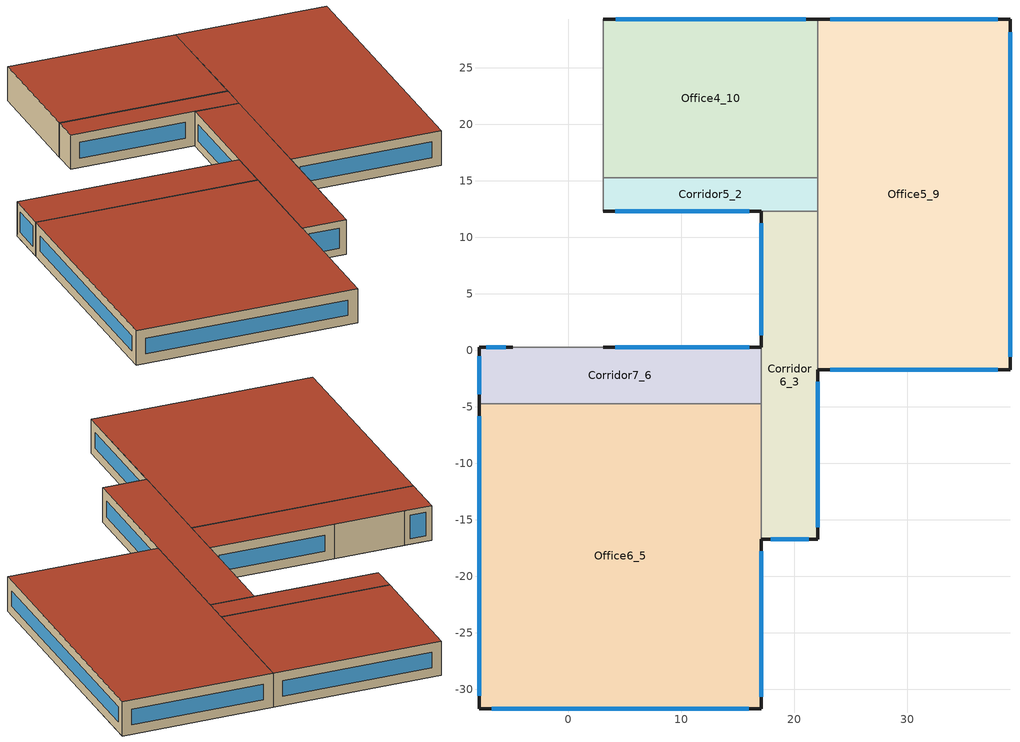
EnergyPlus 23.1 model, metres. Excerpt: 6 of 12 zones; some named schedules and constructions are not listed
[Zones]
Corridor5_2
 floor outside (90.1-2019 Nonresidential CZ 0 Exterior Floor (Mass)): 3.11,15.28 22.11,15.28 22.11,12.28 3.11,12.28 z7.07
 wall outside (90.1-2019 Nonresidential CZ 0 Exterior Wall (Mass)): 3.11,12.28 17.11,12.28 z7.07:11.07
 wall to Corridor4_4 (Interior Partition (Mass)): 3.11,15.28 3.11,12.28 z7.07:11.07
 wall to Corridor6_3 (Interior Partition (Mass)): 17.11,12.28 22.11,12.28 z7.07:11.07
 wall to Office5_9 (Interior Partition (Mass)): 22.11,12.28 22.11,15.28 z7.07:11.07
 wall to Office4_10 (Interior Partition (Mass)): 22.11,15.28 3.11,15.28 z7.07:11.07
 window (DoublePaneLoEe2): 4.16,12.28 16.05,12.28 z8.13:10.02
 roof outside (90.1-2019 Nonresidential CZ 0 Exterior Roof (Mass)): 3.11,15.28 3.11,12.28 22.11,12.28 22.11,15.28 z11.07
Corridor6_3
 floor outside (90.1-2019 Nonresidential CZ 0 Exterior Floor (Mass)): 17.11,12.28 22.11,12.28 22.11,-16.72 17.11,-16.72 z7.07
 wall outside (90.1-2019 Nonresidential CZ 0 Exterior Wall (Mass)): 17.11,12.28 17.11,0.28 / 17.11,-16.72 22.11,-16.72 22.11,-1.72 z7.07:11.07
 wall to Office6_5 (Interior Partition (Mass)): 17.11,-4.72 17.11,-16.72 z7.07:11.07
 wall to Corridor7_6 (Interior Partition (Mass)): 17.11,0.28 17.11,-4.72 z7.07:11.07
 wall to Office5_9 (Interior Partition (Mass)): 22.11,-1.72 22.11,12.28 z7.07:11.07
 window (DoublePaneLoEe2): 17.11,11.25 17.11,1.32 z8.11:10.04; 17.92,-16.72 21.29,-16.72 z7.89:10.26; 22.11,-15.65 22.11,-2.78 z8.14:10.01
 roof outside (90.1-2019 Nonresidential CZ 0 Exterior Roof (Mass)): 17.11,12.28 17.11,-16.72 22.11,-16.72 22.11,12.28 z11.07
Office6_5
 floor outside (90.1-2019 Nonresidential CZ 0 Exterior Floor (Mass)): -7.89,-31.72 -7.89,-4.72 17.11,-4.72 17.11,-31.72 z7.07
 wall outside (90.1-2019 Nonresidential CZ 0 Exterior Wall (Mass)): -7.89,-4.72 -7.89,-31.72 17.11,-31.72 17.11,-16.72 z7.07:11.07
 wall to Corridor7_6 (Interior Partition (Mass)): 17.11,-4.72 -7.89,-4.72 z7.07:11.07
 window (DoublePaneLoEe2): -6.77,-31.72 15.99,-31.72 z8.19:9.95; 17.11,-30.65 17.11,-17.78 z8.14:10.01; -7.89,-5.84 -7.89,-30.59 z8.2:9.95
 roof outside (90.1-2019 Nonresidential CZ 0 Exterior Roof (Mass)): -7.89,-31.72 17.11,-31.72 17.11,-4.72 -7.89,-4.72 z11.07
Corridor7_6
 floor outside (90.1-2019 Nonresidential CZ 0 Exterior Floor (Mass)): -7.89,-4.72 -7.89,0.28 17.11,0.28 17.11,-4.72 z7.07
 wall outside (90.1-2019 Nonresidential CZ 0 Exterior Wall (Mass)): -4.89,0.28 -7.89,0.28 -7.89,-4.72 / 17.11,0.28 3.11,0.28 z7.07:11.07
 wall to Corridor4_4 (Interior Partition (Mass)_FLIPPED): 3.11,0.28 -4.89,0.28 z7.07:11.07
 window (DoublePaneLoEe2): -5.52,0.28 -7.27,0.28 z7.7:10.45; 16.05,0.28 4.16,0.28 z8.13:10.02; -7.89,-0.53 -7.89,-3.9 z7.89:10.26
 roof outside (90.1-2019 Nonresidential CZ 0 Exterior Roof (Mass)): -7.89,-4.72 17.11,-4.72 17.11,0.28 -7.89,0.28 z11.07
Office5_9
 floor outside (90.1-2019 Nonresidential CZ 0 Exterior Floor (Mass)): 22.11,-1.72 22.11,29.28 39.11,29.28 39.11,-1.72 z7.07
 wall outside (90.1-2019 Nonresidential CZ 0 Exterior Wall (Mass)): 22.11,-1.72 39.11,-1.72 39.11,29.28 22.11,29.28 z7.07:11.07
 wall to Office4_10 (Interior Partition (Mass)): 22.11,29.28 22.11,15.28 z7.07:11.07
 window (DoublePaneLoEe2): 23.19,-1.72 38.02,-1.72 / 38.02,29.28 23.19,29.28 z8.16:9.99; 39.11,-0.58 39.11,28.15 z8.21:9.94
 roof outside (90.1-2019 Nonresidential CZ 0 Exterior Roof (Mass)): 22.11,-1.72 39.11,-1.72 39.11,29.28 22.11,29.28 z11.07
Office4_10
 floor outside (90.1-2019 Nonresidential CZ 0 Exterior Floor (Mass)): 3.11,29.28 22.11,29.28 22.11,15.28 3.11,15.28 z7.07
 wall outside (90.1-2019 Nonresidential CZ 0 Exterior Wall (Mass)): 22.11,29.28 3.11,29.28 z7.07:11.07
 wall to Corridor4_4 (Interior Partition (Mass)_FLIPPED): 3.11,29.28 3.11,15.28 z7.07:11.07
 window (DoublePaneLoEe2): 21.01,29.28 4.2,29.28 z8.17:9.98
 roof outside (90.1-2019 Nonresidential CZ 0 Exterior Roof (Mass)): 3.11,29.28 3.11,15.28 22.11,15.28 22.11,29.28 z11.07
[Schedule:Week:Daily]
NatVentAvail_Corridor6_3_9: 74230180-4c0a-41b1-a895-da9095738c02, acffe17d-ba74-4bf8-b001-e80e59c8c130, b930cbea-39b9-4d41-bc41-e8a4113a257c, 06485f3a-aade-423b-ac43-24b2eb0fab13, 358d3502-b07b-49e5-a001-90df4720419d, 2cb54b0b-2641-44c5-84a6-8f71fd106f59, 43399a00-a045-4d83-bbb2-3dfe9da4c5b4, 74230180-4c0a-41b1-a895-da9095738c02, 74230180-4c0a-41b1-a895-da9095738c02, 74230180-4c0a-41b1-a895-da9095738c02, 74230180-4c0a-41b1-a895-da9095738c02, 74230180-4c0a-41b1-a895-da9095738c02
NatVentAvail_Corridor6_3_10: a2fb1bfa-c4d9-4130-8ec6-f4b01a015260, b930cbea-39b9-4d41-bc41-e8a4113a257c, f4b05cfc-72e3-484a-9682-a873cfb7f05f, 30cb45e8-6afa-4cbb-8642-6ad9a42456a1, a5cee800-7363-4040-ad6f-e54c5ef976b2, 276f90fc-d980-4af6-b1d0-4bfffd4e3cd2, b50614cd-1746-4bc0-90f0-7d304ac52b2b, a2fb1bfa-c4d9-4130-8ec6-f4b01a015260, a2fb1bfa-c4d9-4130-8ec6-f4b01a015260, a2fb1bfa-c4d9-4130-8ec6-f4b01a015260, a2fb1bfa-c4d9-4130-8ec6-f4b01a015260, a2fb1bfa-c4d9-4130-8ec6-f4b01a015260
NatVentAvail_Corridor6_3_11: b930cbea-39b9-4d41-bc41-e8a4113a257c, 4f301a6f-236c-4310-9b20-a7926faac36f, de92f683-ff83-4cef-9dfa-bdbcabe8895b, 0b61f763-56c2-4a83-9a58-bfa3ed2d6a75, c97d197c-929e-405b-aa0c-30d4b1da4ddb, 45f0b060-53ba-409a-bbf3-dd96b4b6e9e0, 5263bc76-4f65-48ba-90d0-cb96716400e0, b930cbea-39b9-4d41-bc41-e8a4113a257c, b930cbea-39b9-4d41-bc41-e8a4113a257c, b930cbea-39b9-4d41-bc41-e8a4113a257c, b930cbea-39b9-4d41-bc41-e8a4113a257c, b930cbea-39b9-4d41-bc41-e8a4113a257c
NatVentAvail_Corridor6_3_12: be28e230-47f0-480d-8cf6-8eb2f75102ab, c5e26b82-dd70-43ee-84fd-6c98e4705544, 76a52eb4-657f-46a9-891e-94b723149b4f, 23f0be58-1a81-48a8-9a6c-16a9ccec1fa9, c3cb8121-0264-4a7e-8b99-b95473eaebcc, ab1708b4-9434-46e2-8958-fe9d345984b3, a81393ee-eb58-4265-bd76-0f3e2dc411dc, be28e230-47f0-480d-8cf6-8eb2f75102ab, be28e230-47f0-480d-8cf6-8eb2f75102ab, be28e230-47f0-480d-8cf6-8eb2f75102ab, be28e230-47f0-480d-8cf6-8eb2f75102ab, be28e230-47f0-480d-8cf6-8eb2f75102ab
NatVentAvail_Corridor6_3_13: 7d7b8a1c-40be-4adb-82cb-69551fb11ed8, e03a463f-97d7-43ff-b4ed-91e51b1cd1b7, 48262071-2428-4293-94b1-d23b179bbe88, 23e3fbca-68a9-4c4c-8488-be589f267f7b, 6676f34e-c470-47d3-b0b5-80ff68e93c25, 378217e3-61df-4a4c-928a-ff02ea0323e7, 0e8f5745-8426-43ae-ba44-12d5bdafcade, 7d7b8a1c-40be-4adb-82cb-69551fb11ed8, 7d7b8a1c-40be-4adb-82cb-69551fb11ed8, 7d7b8a1c-40be-4adb-82cb-69551fb11ed8, 7d7b8a1c-40be-4adb-82cb-69551fb11ed8, 7d7b8a1c-40be-4adb-82cb-69551fb11ed8
NatVentAvail_Corridor6_3_14: 06d83c67-cca3-4705-af22-2d178984e95e, 9b905370-de81-4ca0-a2c9-79d887a45048, f79c1e54-ff10-4702-a906-8a15145049de, db20b12c-3cb9-4ad7-8c3d-d81ca5d06d17, 7eb0a93c-7be0-43a1-90bd-2422bf6e2bb8, 485d5804-5f80-455c-acca-1022a8f79659, 643e037d-fe35-4a53-b04a-52931c3167e3, 06d83c67-cca3-4705-af22-2d178984e95e, 06d83c67-cca3-4705-af22-2d178984e95e, 06d83c67-cca3-4705-af22-2d178984e95e, 06d83c67-cca3-4705-af22-2d178984e95e, 06d83c67-cca3-4705-af22-2d178984e95e
NatVentAvail_Corridor6_3_15: a0c6edab-b14d-4783-89e0-9dc9a3df6dae, c78fc51e-dcba-485a-ab48-d8f216c6ec5d, 902277fd-d57e-4fb6-bea5-0ef18ca370a4, b393b628-0fa7-4727-933b-61eb40549425, 3c36fa1b-0849-4ff2-9c2d-48a09b6443c6, 98cd1a2e-8658-48e0-be66-a2b67b63571a, 2a14485f-f3bd-4161-82c7-3ce6857f129a, a0c6edab-b14d-4783-89e0-9dc9a3df6dae, a0c6edab-b14d-4783-89e0-9dc9a3df6dae, a0c6edab-b14d-4783-89e0-9dc9a3df6dae, a0c6edab-b14d-4783-89e0-9dc9a3df6dae, a0c6edab-b14d-4783-89e0-9dc9a3df6dae
NatVentAvail_Corridor6_3_16: 0494cb22-4b0c-4090-86ab-2b135fcda9cc, 4091c8a6-ed0a-4f1a-8fa1-ce8d32ba7d3f, 77219de6-0978-454d-a12b-65d9108a852f, adb7e2e0-dfce-4876-8cf2-3553914c4574, 8dd0a794-383e-4f22-b372-b699ebd0992f, 19f0c3df-5c98-4fde-ab79-ff35534fb66b, c2288193-e73d-474a-842d-96b0f3b79609, 0494cb22-4b0c-4090-86ab-2b135fcda9cc, 0494cb22-4b0c-4090-86ab-2b135fcda9cc, 0494cb22-4b0c-4090-86ab-2b135fcda9cc, 0494cb22-4b0c-4090-86ab-2b135fcda9cc, 0494cb22-4b0c-4090-86ab-2b135fcda9cc
NatVentAvail_Corridor6_3_17: 33109c49-f5d3-472f-bd17-42508a1ffa88, 1d1429a2-90b7-4f75-a421-6138da685bef, 5d7694ac-7888-40bc-8940-9f207f44aca5, 66aed7d0-7128-4772-8045-84ab34d9a687, 7d1ebb44-cce3-4f3a-92b2-8306892c4f7b, 08f4a819-a6b1-4143-8366-9abb118e4348, 1f6a0229-8a9e-4734-bf61-7de13560bf0e, 33109c49-f5d3-472f-bd17-42508a1ffa88, 33109c49-f5d3-472f-bd17-42508a1ffa88, 33109c49-f5d3-472f-bd17-42508a1ffa88, 33109c49-f5d3-472f-bd17-42508a1ffa88, 33109c49-f5d3-472f-bd17-42508a1ffa88
NatVentAvail_Corridor6_3_18: 1bd90e57-d958-4346-a1e2-0d562759d591, 586e52e9-df0d-4826-b975-b325054d28a0, 6803c44e-31c4-4556-93ed-9df1956b43a5, 1bd90e57-d958-4346-a1e2-0d562759d591, 4d91c5f3-340d-4dc3-9ada-8aad9df8c9d1, 2987e560-4526-436f-b8e1-48f2d278802f, e2f45772-32b8-4041-8102-7da9ada32e36, 1bd90e57-d958-4346-a1e2-0d562759d591, 1bd90e57-d958-4346-a1e2-0d562759d591, 1bd90e57-d958-4346-a1e2-0d562759d591, 1bd90e57-d958-4346-a1e2-0d562759d591, 1bd90e57-d958-4346-a1e2-0d562759d591
NatVentAvail_Corridor6_3_19: 9134048f-3859-4415-9ed4-f7444dcc507c, 6b69bab7-dd3d-4751-85fb-581a92924ee8, 62f0bce8-1881-4049-a340-c6674fdebec3, 36648d62-8a40-43e9-9982-2b92baa52a15, 162663a8-3a70-4395-b6a1-b9a779cff55a, 053bfc48-d830-411f-8911-2f244716abe2, 4a6a0131-60b4-48fc-ab76-053aea7ee0fe, 9134048f-3859-4415-9ed4-f7444dcc507c, 9134048f-3859-4415-9ed4-f7444dcc507c, 9134048f-3859-4415-9ed4-f7444dcc507c, 9134048f-3859-4415-9ed4-f7444dcc507c, 9134048f-3859-4415-9ed4-f7444dcc507c
NatVentAvail_Corridor6_3_20: f8345704-d31d-40fd-88b6-e4970249c293, 2ee20784-e430-4260-a4ce-600f60d78ab6, 9134048f-3859-4415-9ed4-f7444dcc507c, d11c283d-5dee-439d-b7f2-228566e91f22, 1217e71b-d2a7-41f2-a225-0d21ba4ecec7, 42528739-f633-49a2-a38b-8b929cf420f6, a367aa53-eeea-4ff7-897c-ef5e568e7c5e, f8345704-d31d-40fd-88b6-e4970249c293, f8345704-d31d-40fd-88b6-e4970249c293, f8345704-d31d-40fd-88b6-e4970249c293, f8345704-d31d-40fd-88b6-e4970249c293, f8345704-d31d-40fd-88b6-e4970249c293
NatVentAvail_Corridor6_3_21: 5eb2e546-f304-4a15-acfe-63f14c1946ad, 1dbcecba-8097-43f8-9d4c-f16a29861730, 003056ff-bbf4-44bc-9398-bf33fda58a93, 80cb1e91-8182-49b5-aa72-dbc3962e2512, 1c30971f-1879-430a-aa45-4df908731467, ee8e8f91-9dce-448e-8889-cd188c960ced, d9dad5fd-bbd4-48c7-b673-83944b43c590, 5eb2e546-f304-4a15-acfe-63f14c1946ad, 5eb2e546-f304-4a15-acfe-63f14c1946ad, 5eb2e546-f304-4a15-acfe-63f14c1946ad, 5eb2e546-f304-4a15-acfe-63f14c1946ad, 5eb2e546-f304-4a15-acfe-63f14c1946ad
NatVentAvail_Corridor6_3_22: bff58965-9f1a-46c8-9463-f46d51d88d8f, b315b1db-a6e0-4038-a913-d38542d5fbd4, 05569052-b2ac-4bce-ad88-8a61c5fc8969, defb32ea-24f4-4e4b-8716-19d31397d206, a6e113e6-9fa4-4505-a05b-824c0247aeb1, ace6e12e-48a4-4ecd-a18d-52a5a243a985, 6dc2537d-0a03-47fa-a77c-5a833ab77bb5, bff58965-9f1a-46c8-9463-f46d51d88d8f, bff58965-9f1a-46c8-9463-f46d51d88d8f, bff58965-9f1a-46c8-9463-f46d51d88d8f, bff58965-9f1a-46c8-9463-f46d51d88d8f, bff58965-9f1a-46c8-9463-f46d51d88d8f
NatVentAvail_Corridor6_3_23: 6b015fcc-1c3c-4941-b25b-f88bba430fe4, 1dc23990-b21d-44e6-a830-d137ce4edb57, 93058f61-8a61-4dce-a8a6-d366de03bb96, 26e5e8ca-6ab7-45f0-868d-c5f2426f1d02, 5ed198e5-c42d-4b32-b84f-91fddf4d7995, c61aa55f-19a6-452c-be75-6b025725d57b, bfbf23fb-7f60-4e1d-80c7-f9bfacc2235e, 6b015fcc-1c3c-4941-b25b-f88bba430fe4, 6b015fcc-1c3c-4941-b25b-f88bba430fe4, 6b015fcc-1c3c-4941-b25b-f88bba430fe4, 6b015fcc-1c3c-4941-b25b-f88bba430fe4, 6b015fcc-1c3c-4941-b25b-f88bba430fe4
NatVentAvail_Corridor6_3_24: d81008ea-0ef1-42f4-8b93-116913177856, ff39baec-7d08-42bb-9ca7-c08e12b31a75, 952e38fc-f187-46c2-8118-2f22b7edbe8e, 661f89e0-2c77-4466-9659-9a4d4e0955ed, a24e817e-d7c4-4e9d-84f7-0d731f938faa, 8c9ef089-44e7-49b0-b9a2-d15373f7c266, cfbebe6c-322a-44fe-82de-5dace4b901e1, d81008ea-0ef1-42f4-8b93-116913177856, d81008ea-0ef1-42f4-8b93-116913177856, d81008ea-0ef1-42f4-8b93-116913177856, d81008ea-0ef1-42f4-8b93-116913177856, d81008ea-0ef1-42f4-8b93-116913177856
NatVentAvail_Corridor6_3_25: cf390dac-a6b0-493e-b0ab-5dfc42f325a2, e2168ef2-75c0-4e54-aeeb-574722865ae5, 3612b8da-0a1d-4bb5-975c-bc49aac4a66a, 2a12ae5c-28bb-47a0-9583-b887f3a75423, 0f064b5b-c240-4889-b312-b1afbb1b3080, 480564b9-6e69-421f-9da6-98e190945bc0, 0b282aca-63d1-4592-9092-9f908b255c2f, cf390dac-a6b0-493e-b0ab-5dfc42f325a2, cf390dac-a6b0-493e-b0ab-5dfc42f325a2, cf390dac-a6b0-493e-b0ab-5dfc42f325a2, cf390dac-a6b0-493e-b0ab-5dfc42f325a2, cf390dac-a6b0-493e-b0ab-5dfc42f325a2
NatVentAvail_Corridor6_3_26: ab5e79c8-c731-4c4b-9b19-0cbc05421b53, 3d7cd9c2-9e2f-4e36-afe2-d09dc96656b8, c1883777-db42-48fb-913a-34224a057195, c442618a-c6bb-4b57-b794-ed35fa7a8599, 88c542ff-a565-43e3-bf89-3be04c31fac9, 68484347-67a9-4969-9549-f2269ef15901, 8b0c793b-0cc6-4793-afe8-5518564d05c5, ab5e79c8-c731-4c4b-9b19-0cbc05421b53, ab5e79c8-c731-4c4b-9b19-0cbc05421b53, ab5e79c8-c731-4c4b-9b19-0cbc05421b53, ab5e79c8-c731-4c4b-9b19-0cbc05421b53, ab5e79c8-c731-4c4b-9b19-0cbc05421b53
NatVentAvail_Corridor6_3_27: b532e9f1-5cc5-407f-8e95-a1f0581b48a0, eecf37eb-63f2-4172-8db8-663c2075951e, de0cee79-f4e2-43f8-85f6-0c5ec25d84fc, 366290a2-953d-48a8-8a2c-5b778ea93e2c, 80b5f057-fb8e-46b0-a4ec-d8eb5165deb7, 3a6c8460-1b3c-4491-982d-6ef82747092e, ededa92f-c344-4d5c-9023-077afd832e67, b532e9f1-5cc5-407f-8e95-a1f0581b48a0, b532e9f1-5cc5-407f-8e95-a1f0581b48a0, b532e9f1-5cc5-407f-8e95-a1f0581b48a0, b532e9f1-5cc5-407f-8e95-a1f0581b48a0, b532e9f1-5cc5-407f-8e95-a1f0581b48a0
NatVentAvail_Corridor6_3_28: 0fb96043-629a-4eba-a1f0-31ff6c97335b, e1fb9978-9800-47b8-87b2-577aa9bc38ed, 7ad6bfde-2474-4cbd-a92a-e1b1bce9b70d, 99a48a99-d27e-4c86-b699-a55d902ae00e, 66aed7d0-7128-4772-8045-84ab34d9a687, 7ac3ae6c-6db0-416c-8dca-e7cf8c18f3f7, 5eb2e546-f304-4a15-acfe-63f14c1946ad, 0fb96043-629a-4eba-a1f0-31ff6c97335b, 0fb96043-629a-4eba-a1f0-31ff6c97335b, 0fb96043-629a-4eba-a1f0-31ff6c97335b, 0fb96043-629a-4eba-a1f0-31ff6c97335b, 0fb96043-629a-4eba-a1f0-31ff6c97335b
NatVentAvail_Corridor6_3_29: 833e0c65-b258-4c05-8b50-3be3c502e880, 36008108-1eb2-4853-a6e7-693b7c98b7b7, fa24099c-fc46-4c95-9ba8-4aaceaa2db06, 3b358c82-70ed-4e00-abaf-ae6bd9c25d5b, 66aed7d0-7128-4772-8045-84ab34d9a687, 66aed7d0-7128-4772-8045-84ab34d9a687, 28af5d3a-b3da-4764-848b-a33b866506bd, 833e0c65-b258-4c05-8b50-3be3c502e880, 833e0c65-b258-4c05-8b50-3be3c502e880, 833e0c65-b258-4c05-8b50-3be3c502e880, 833e0c65-b258-4c05-8b50-3be3c502e880, 833e0c65-b258-4c05-8b50-3be3c502e880
NatVentAvail_Corridor6_3_30: 054ce260-fa0a-4ee8-8cf5-b3ef76e8524d, b930cbea-39b9-4d41-bc41-e8a4113a257c, f64eb939-440b-4b6f-9ad8-8afa15336bed, b633969e-3a8a-4afa-bf00-228a451d54bd, 1a973419-1e47-4710-9e74-32920631ef2c, 833b29b5-e2fd-4f22-b75b-594ffbea0386, 55ec55d4-fe4c-4e88-9d37-4ec309934865, 054ce260-fa0a-4ee8-8cf5-b3ef76e8524d, 054ce260-fa0a-4ee8-8cf5-b3ef76e8524d, 054ce260-fa0a-4ee8-8cf5-b3ef76e8524d, 054ce260-fa0a-4ee8-8cf5-b3ef76e8524d, 054ce260-fa0a-4ee8-8cf5-b3ef76e8524d
NatVentAvail_Corridor6_3_31: 871335e7-5461-4a45-9987-77f9073991ba, d11c283d-5dee-439d-b7f2-228566e91f22, fa24099c-fc46-4c95-9ba8-4aaceaa2db06, f6a4d7d8-0012-4467-8c63-d6d972675929, fd9623e8-7281-4809-8799-ad86b18f448e, c321b790-a382-4bc5-81ad-44893205e578, 09ffdced-31e2-48ff-aaca-34cf5b686207, 871335e7-5461-4a45-9987-77f9073991ba, 871335e7-5461-4a45-9987-77f9073991ba, 871335e7-5461-4a45-9987-77f9073991ba, 871335e7-5461-4a45-9987-77f9073991ba, 871335e7-5461-4a45-9987-77f9073991ba
NatVentAvail_Corridor6_3_32: b0704ff8-1304-4a95-ad68-2416e600bcef, 46da602b-4ed2-4c78-8b61-70fed66ddd43, d7c79b50-0c8e-43cd-b7b6-5e0157c4b51c, 433ecec4-9c22-43fe-ad96-76d9ab120c43, b7fcda87-b28d-4459-aa97-5427d66b0ebe, 6d01fbac-3dae-4c19-9ffc-6c94d5c21f34, e3185faa-7fa8-4afd-8688-40d07bcee633, b0704ff8-1304-4a95-ad68-2416e600bcef, b0704ff8-1304-4a95-ad68-2416e600bcef, b0704ff8-1304-4a95-ad68-2416e600bcef, b0704ff8-1304-4a95-ad68-2416e600bcef, b0704ff8-1304-4a95-ad68-2416e600bcef
NatVentAvail_Corridor6_3_33: 7fa0f07e-5695-4416-8ca5-5858fd257a59, 15750c7c-bc88-4fba-b681-886960c94160, d8c070f4-0b3b-4b56-aaef-aeb245bb8b20, bc7a3619-8a33-4c57-8245-2976ca370995, a785107e-501f-4021-b728-1b0587c82fd1, 003056ff-bbf4-44bc-9398-bf33fda58a93, 4d18d2ac-6b73-4269-85ad-400b08a21c5f, 7fa0f07e-5695-4416-8ca5-5858fd257a59, 7fa0f07e-5695-4416-8ca5-5858fd257a59, 7fa0f07e-5695-4416-8ca5-5858fd257a59, 7fa0f07e-5695-4416-8ca5-5858fd257a59, 7fa0f07e-5695-4416-8ca5-5858fd257a59
NatVentAvail_Corridor6_3_34: 7ac074e6-fa27-4548-bb6b-2d8be2097db8, 210d9d14-c652-4047-b80b-96d1eeb430a6, 4d3406c0-467b-4c6d-ad3b-680af0e7b734, c0939167-b2da-4827-8dd7-cc52ad57055f, 9445699b-b4ef-4317-8c12-a48dcc994979, 5ffa1d28-7272-4dba-837e-875be24caef8, 22a4e716-60c4-4fd2-b1d3-af169cdc5175, 7ac074e6-fa27-4548-bb6b-2d8be2097db8, 7ac074e6-fa27-4548-bb6b-2d8be2097db8, 7ac074e6-fa27-4548-bb6b-2d8be2097db8, 7ac074e6-fa27-4548-bb6b-2d8be2097db8, 7ac074e6-fa27-4548-bb6b-2d8be2097db8
NatVentAvail_Corridor6_3_35: 10f46957-c14c-40c1-888a-ab47b0e53812, 22780c4f-40ae-4bb6-8355-ff615b0a914d, 60439f76-d454-422c-9118-9fcac7943ff4, 66fe8104-bc31-4536-8132-a7c72076e130, 81d55f83-0206-4f80-bb88-e9742a553588, 818af9a8-0244-4f70-8b61-f0f6c1ce97af, 6e56d63a-0bde-4164-a57e-2884e03e9fe0, 10f46957-c14c-40c1-888a-ab47b0e53812, 10f46957-c14c-40c1-888a-ab47b0e53812, 10f46957-c14c-40c1-888a-ab47b0e53812, 10f46957-c14c-40c1-888a-ab47b0e53812, 10f46957-c14c-40c1-888a-ab47b0e53812
NatVentAvail_Corridor6_3_36: 379e3bd8-afff-4b88-8358-b7ab65219ed3, f8345704-d31d-40fd-88b6-e4970249c293, 41d75a5d-196f-4858-b474-6630abd16e93, b746dec9-6a0e-4726-8efb-e00b6be6b6d2, 5fa33f8c-6d6d-4c77-815f-692242e88418, 5f07cccf-6a91-47f8-bfbc-7ac40f07d129, 3612b8da-0a1d-4bb5-975c-bc49aac4a66a, 379e3bd8-afff-4b88-8358-b7ab65219ed3, 379e3bd8-afff-4b88-8358-b7ab65219ed3, 379e3bd8-afff-4b88-8358-b7ab65219ed3, 379e3bd8-afff-4b88-8358-b7ab65219ed3, 379e3bd8-afff-4b88-8358-b7ab65219ed3
NatVentAvail_Corridor6_3_37: 66aed7d0-7128-4772-8045-84ab34d9a687, e1333b56-60b0-46c2-99e9-4b3591b37579, 9c2a3811-e186-4dbc-9ce4-8f3f45987036, 979d3669-7252-4693-95bf-934e8a986e31, 70976841-2139-4231-8b80-916de2d8a35d, fbfd6f06-c4d6-4238-99d3-798bb2f8b9d1, 6bfcc87b-3a31-4a5d-be6e-5004e30752ce, 66aed7d0-7128-4772-8045-84ab34d9a687, 66aed7d0-7128-4772-8045-84ab34d9a687, 66aed7d0-7128-4772-8045-84ab34d9a687, 66aed7d0-7128-4772-8045-84ab34d9a687, 66aed7d0-7128-4772-8045-84ab34d9a687
NatVentAvail_Corridor6_3_38: 5a6692c2-3bd8-4093-b113-b5a800b7b418, d4361af9-c30c-4cfe-a39b-63a769bc19ac, 379e3bd8-afff-4b88-8358-b7ab65219ed3, 695b6030-9e3e-4954-b216-5e6b86a34fe8, dc53c112-40f2-4c8b-9390-7969de84fa6e, a5a94236-775a-46d3-be72-c2ee07c254b3, 873a763a-ffd0-4bc8-a8a6-6ae48cfea177, 5a6692c2-3bd8-4093-b113-b5a800b7b418, 5a6692c2-3bd8-4093-b113-b5a800b7b418, 5a6692c2-3bd8-4093-b113-b5a800b7b418, 5a6692c2-3bd8-4093-b113-b5a800b7b418, 5a6692c2-3bd8-4093-b113-b5a800b7b418
NatVentAvail_Corridor6_3_39: c2ac46ce-d703-499b-8642-5c076bb1a8c2, 4793df50-d3dc-4ba1-b29c-eaa3c637cd65, 45903201-a7ff-4873-9a96-1d8e6987fc98, 386deaf9-955a-441f-9b6e-b87d8cf3bdbd, 31d54c57-7f11-47a5-91bc-da82901dc5e8, 3d741f9f-b7fd-447e-acd1-030f773e8d0d, 66aed7d0-7128-4772-8045-84ab34d9a687, c2ac46ce-d703-499b-8642-5c076bb1a8c2, c2ac46ce-d703-499b-8642-5c076bb1a8c2, c2ac46ce-d703-499b-8642-5c076bb1a8c2, c2ac46ce-d703-499b-8642-5c076bb1a8c2, c2ac46ce-d703-499b-8642-5c076bb1a8c2
NatVentAvail_Corridor6_3_40: 3b358c82-70ed-4e00-abaf-ae6bd9c25d5b, 7340dfe7-eec6-4b0e-83a4-b6cdf010f203, b6c4c231-e14a-40f4-bf9b-4594033bda49, e2fee009-560b-47de-9586-2aa2f3331620, e57c7aef-429a-4d27-b817-a1a3ec8cd3f7, 24126a3f-e6b2-4942-917d-95195d687403, 9ad36c0f-3baf-455e-95b6-55d1f226b5a4, 3b358c82-70ed-4e00-abaf-ae6bd9c25d5b, 3b358c82-70ed-4e00-abaf-ae6bd9c25d5b, 3b358c82-70ed-4e00-abaf-ae6bd9c25d5b, 3b358c82-70ed-4e00-abaf-ae6bd9c25d5b, 3b358c82-70ed-4e00-abaf-ae6bd9c25d5b
NatVentAvail_Corridor6_3_41: 50cf436a-0fc2-4e54-9619-dfd907ff311a, 2647da30-0df1-41d4-a8f1-dbad08f2a42d, 2e7e4cbf-6c4f-4327-9916-3c109d2912da, 13b21d6e-0821-49a6-8c11-05e50adfc5c4, 166c80a1-bd5b-4c37-a467-a77ca881db07, 8a755759-84b5-4e14-aa9a-4447b05f04cb, 67d919c1-333d-4c8c-8cb4-091cb40a8271, 50cf436a-0fc2-4e54-9619-dfd907ff311a, 50cf436a-0fc2-4e54-9619-dfd907ff311a, 50cf436a-0fc2-4e54-9619-dfd907ff311a, 50cf436a-0fc2-4e54-9619-dfd907ff311a, 50cf436a-0fc2-4e54-9619-dfd907ff311a
NatVentAvail_Corridor6_3_42: dfa1d1a1-a240-4356-b6dd-7c72ad58c21e, 824ba681-8fe7-4c19-bca1-cffc6128756d, 7293414a-dfbf-445f-83dd-ed8eccbb98b2, 8f54e5d2-a9b2-488f-804d-a8c4827b04a9, 96c62d7d-f713-4e13-acb9-24721f3b48c4, 712e5a8b-d445-4563-8be7-7bf89d170922, e9e35e31-3dd4-4370-be52-59d8dd7e1b65, dfa1d1a1-a240-4356-b6dd-7c72ad58c21e, dfa1d1a1-a240-4356-b6dd-7c72ad58c21e, dfa1d1a1-a240-4356-b6dd-7c72ad58c21e, dfa1d1a1-a240-4356-b6dd-7c72ad58c21e, dfa1d1a1-a240-4356-b6dd-7c72ad58c21e
NatVentAvail_Corridor6_3_43: a5c1f2f4-ae9a-427a-83af-6f2081725214, 3cd9093f-16f6-450c-bd87-b75ea1c9f8c0, 11197a7d-2cf5-4a3a-b53b-c7425a4f4725, b772389e-d027-4e19-9363-2279f67ab120, 0a6beafd-9649-4f8b-9b98-5771586d6be2, 0e4a4c7a-97de-49a6-bbc2-b95a9a450003, 97319662-3008-42c6-898f-9a583bf7c875, a5c1f2f4-ae9a-427a-83af-6f2081725214, a5c1f2f4-ae9a-427a-83af-6f2081725214, a5c1f2f4-ae9a-427a-83af-6f2081725214, a5c1f2f4-ae9a-427a-83af-6f2081725214, a5c1f2f4-ae9a-427a-83af-6f2081725214
NatVentAvail_Corridor6_3_44: a779107e-77a2-4bf5-a5cd-e0b9ab3ca369, 2cc14214-4a17-431f-b3e2-6287a0eebc72, de160c68-7370-4ca4-ac2f-c85aaea4b271, e066c5fe-9726-4678-845b-fbcbf02c1c73, 7f05cdac-83f3-426f-aeee-058729faae82, da258078-2599-4441-8251-f2a8ed56b9ff, e961eb69-6196-47ee-a5ab-4609efecf080, a779107e-77a2-4bf5-a5cd-e0b9ab3ca369, a779107e-77a2-4bf5-a5cd-e0b9ab3ca369, a779107e-77a2-4bf5-a5cd-e0b9ab3ca369, a779107e-77a2-4bf5-a5cd-e0b9ab3ca369, a779107e-77a2-4bf5-a5cd-e0b9ab3ca369
NatVentAvail_Corridor6_3_45: b9f31716-6f31-4541-9ba2-50344bcb8c95, b930cbea-39b9-4d41-bc41-e8a4113a257c, 7f1fb89a-3084-47ba-ae63-e171ece6ad76, 7c3cc457-56e0-4293-8ff5-62cc353214ff, 45903201-a7ff-4873-9a96-1d8e6987fc98, 847d9462-010c-433f-af47-e00057295ef7, b9f31716-6f31-4541-9ba2-50344bcb8c95, b9f31716-6f31-4541-9ba2-50344bcb8c95, b9f31716-6f31-4541-9ba2-50344bcb8c95, b9f31716-6f31-4541-9ba2-50344bcb8c95, b9f31716-6f31-4541-9ba2-50344bcb8c95, b9f31716-6f31-4541-9ba2-50344bcb8c95
NatVentAvail_Corridor6_3_46: 2f068140-464e-4d33-ad4d-cbae9a3e1bc4, 824ba681-8fe7-4c19-bca1-cffc6128756d, 3ec83101-8f56-44ee-9ed5-cf1d06126cc0, 4017bf4a-3589-45be-b8bb-76c6ceced9e4, 46afd1bf-ce16-4cde-a2eb-bdcc5a917640, 89843bde-592a-4f8b-95a4-f3477f7bf965, fa9d65f5-ce2b-488a-ad0c-46271d732b47, 2f068140-464e-4d33-ad4d-cbae9a3e1bc4, 2f068140-464e-4d33-ad4d-cbae9a3e1bc4, 2f068140-464e-4d33-ad4d-cbae9a3e1bc4, 2f068140-464e-4d33-ad4d-cbae9a3e1bc4, 2f068140-464e-4d33-ad4d-cbae9a3e1bc4
NatVentAvail_Corridor6_3_47: d9e10ad7-51fd-4145-b6e7-93014b8f2588, e57aa025-f74d-44c8-ad91-8f324a09d30a, 946c4e68-09f5-4f11-9aed-95c10ce84668, d8932f60-c0a6-4387-9e1a-813696adf7f9, c98b6996-4ffd-4d41-8912-da14493215a4, 2e18ff48-5f9d-476e-b326-106a550564fb, 32e00edb-47e2-4eae-804b-9b9980c6fa99, d9e10ad7-51fd-4145-b6e7-93014b8f2588, d9e10ad7-51fd-4145-b6e7-93014b8f2588, d9e10ad7-51fd-4145-b6e7-93014b8f2588, d9e10ad7-51fd-4145-b6e7-93014b8f2588, d9e10ad7-51fd-4145-b6e7-93014b8f2588
NatVentAvail_Corridor6_3_48: 1d44939e-a907-4168-b92c-8ba9d336e79e, 6cd4a709-afa0-4b95-bb14-157b0a83d5ba, 41473d56-74af-4c88-9101-7f32721c54e1, dc852143-0bb0-42a9-ac2e-99d3bc655bf2, 76882299-0c36-46cb-a397-7691c0ed277e, e48911b6-987d-4dbf-ab65-d282ab3fb483, ea042886-315d-4c8d-b018-539c2f725a75, 1d44939e-a907-4168-b92c-8ba9d336e79e, 1d44939e-a907-4168-b92c-8ba9d336e79e, 1d44939e-a907-4168-b92c-8ba9d336e79e, 1d44939e-a907-4168-b92c-8ba9d336e79e, 1d44939e-a907-4168-b92c-8ba9d336e79e
NatVentAvail_Corridor6_3_49: ca57bcbc-12f7-49bb-82a5-0c9e4e5dd167, a6a27a87-4e34-4a7d-8efd-05889b22b597, 8c7d7e3f-dd81-4de0-8571-9261eabf6db6, 4480cba3-b44f-48b2-a9a1-08f392aea732, 943d6d1e-1e94-4810-9989-480de998c5ae, 36f0d60e-f698-4391-bf0f-744799e2ef16, 8ac1d95d-96e7-48e2-83b5-6a5e3e9713d4, ca57bcbc-12f7-49bb-82a5-0c9e4e5dd167, ca57bcbc-12f7-49bb-82a5-0c9e4e5dd167, ca57bcbc-12f7-49bb-82a5-0c9e4e5dd167, ca57bcbc-12f7-49bb-82a5-0c9e4e5dd167, ca57bcbc-12f7-49bb-82a5-0c9e4e5dd167
NatVentAvail_Corridor6_3_50: f1408c1c-1257-4793-bf68-a6430b0ba2e4, b6c4c231-e14a-40f4-bf9b-4594033bda49, 6eb091f9-cfdd-4e0f-86e4-9d01e58cf513, 52a766e8-2e67-4868-869b-202642312fd1, 99d8494d-338e-4d5f-9e86-98e8d121d9ac, 2ceb80d7-42e1-4379-b31c-49ad59509332, b1d4242b-1cb3-4e89-ac94-0b46fe67734f, f1408c1c-1257-4793-bf68-a6430b0ba2e4, f1408c1c-1257-4793-bf68-a6430b0ba2e4, f1408c1c-1257-4793-bf68-a6430b0ba2e4, f1408c1c-1257-4793-bf68-a6430b0ba2e4, f1408c1c-1257-4793-bf68-a6430b0ba2e4
NatVentAvail_Corridor6_3_51: 097c0ba5-5173-4d04-97af-a5ec81812edc, a338013e-b9f0-4902-9644-a3232e02099a, f7e3c77e-5449-477e-a471-9f25252e6c5f, 67953caa-6fbe-4459-a01d-3ac6bac9e99b, d0571d5d-8edd-40a7-8ed0-0ffebc72d55c, 9a06251b-1e92-44a9-9911-779338e8aaf9, c321b790-a382-4bc5-81ad-44893205e578, 097c0ba5-5173-4d04-97af-a5ec81812edc, 097c0ba5-5173-4d04-97af-a5ec81812edc, 097c0ba5-5173-4d04-97af-a5ec81812edc, 097c0ba5-5173-4d04-97af-a5ec81812edc, 097c0ba5-5173-4d04-97af-a5ec81812edc
NatVentAvail_Corridor6_3_52: 24820846-7d14-43a7-9a9e-707d37791b36, 24820846-7d14-43a7-9a9e-707d37791b36, 24820846-7d14-43a7-9a9e-707d37791b36, 24820846-7d14-43a7-9a9e-707d37791b36, 24820846-7d14-43a7-9a9e-707d37791b36, 24820846-7d14-43a7-9a9e-707d37791b36, 24820846-7d14-43a7-9a9e-707d37791b36, 24820846-7d14-43a7-9a9e-707d37791b36, 24820846-7d14-43a7-9a9e-707d37791b36, 24820846-7d14-43a7-9a9e-707d37791b36, 24820846-7d14-43a7-9a9e-707d37791b36, 24820846-7d14-43a7-9a9e-707d37791b36
CoolAvail_Corridor4_4_0: e8a7a456-f35c-41db-abb5-3854b57a4a8d, 430e0d3d-58c2-4aec-afdb-d605db7b8648, ab0c3027-7817-4d72-b5c0-cd980231a761, 14b6d13f-a473-471b-9fbb-08d581a0ce02, a48b88f9-07e0-4010-96dc-59713181a363, 89de34d2-2dd9-4049-9d22-85784dc181bc, 338409f4-23da-4a95-87bb-b5453c6bfbe3, e8a7a456-f35c-41db-abb5-3854b57a4a8d, e8a7a456-f35c-41db-abb5-3854b57a4a8d, e8a7a456-f35c-41db-abb5-3854b57a4a8d, e8a7a456-f35c-41db-abb5-3854b57a4a8d, e8a7a456-f35c-41db-abb5-3854b57a4a8d
CoolAvail_Corridor4_4_1: 7b3c559d-0aef-43ea-a2ce-0318257733e3, e7ed4a42-523c-45b9-9ee1-2246b49d0102, d9997ec5-5d7d-4562-a451-0712c9815192, efa306bb-c40d-4702-b829-d0e4e0c31acd, 5be4ba0f-0204-4927-8aec-d1636d45171a, 2f66b8c4-6ef0-4fbd-8ce6-974ce3c89f0c, caf824a4-a3be-4083-a551-7f421d542df5, 7b3c559d-0aef-43ea-a2ce-0318257733e3, 7b3c559d-0aef-43ea-a2ce-0318257733e3, 7b3c559d-0aef-43ea-a2ce-0318257733e3, 7b3c559d-0aef-43ea-a2ce-0318257733e3, 7b3c559d-0aef-43ea-a2ce-0318257733e3
CoolAvail_Corridor4_4_2: a9c2fa70-b016-4470-8a54-b6d90d6445cd, f058fb93-0cec-49a4-ae9b-0f11016973ab, 5be4ba0f-0204-4927-8aec-d1636d45171a, 06497613-a484-4b64-b070-3ea0d2b0b9f8, 430e0d3d-58c2-4aec-afdb-d605db7b8648, a5c7f385-74d1-49b4-a6a0-fcf7fbfdf335, b03e3c72-2ed8-495e-a120-07ad8ab622b6, a9c2fa70-b016-4470-8a54-b6d90d6445cd, a9c2fa70-b016-4470-8a54-b6d90d6445cd, a9c2fa70-b016-4470-8a54-b6d90d6445cd, a9c2fa70-b016-4470-8a54-b6d90d6445cd, a9c2fa70-b016-4470-8a54-b6d90d6445cd
CoolAvail_Corridor4_4_3: 373ca95a-3a92-431b-a200-0ffc7b791353, 6dc2537d-0a03-47fa-a77c-5a833ab77bb5, 5647ce69-c422-4e35-89d0-5af521a42bc6, d5f30222-38cf-4038-b513-648505a551c6, c792bcbf-a619-4ebe-8713-6b6357345cc9, e8a7a456-f35c-41db-abb5-3854b57a4a8d, 889504ed-cc3c-4478-a401-feaf151c3374, 373ca95a-3a92-431b-a200-0ffc7b791353, 373ca95a-3a92-431b-a200-0ffc7b791353, 373ca95a-3a92-431b-a200-0ffc7b791353, 373ca95a-3a92-431b-a200-0ffc7b791353, 373ca95a-3a92-431b-a200-0ffc7b791353
CoolAvail_Corridor4_4_4: 2a90f5af-cd0d-443e-9909-4e66b2a6d2b5, 9dbb1a9e-6cc1-4dac-8232-0f6dc888a239, cea3bf1f-08fe-4b46-bf2d-c052a72e6e5e, 2d981932-6704-4ae0-a46d-5f3c6e4c6215, 68609801-f603-4097-ab0d-d89a0fc87fb2, adb6c0a4-ca9f-4441-89a3-ae0cf890318a, 9dbb1a9e-6cc1-4dac-8232-0f6dc888a239, 2a90f5af-cd0d-443e-9909-4e66b2a6d2b5, 2a90f5af-cd0d-443e-9909-4e66b2a6d2b5, 2a90f5af-cd0d-443e-9909-4e66b2a6d2b5, 2a90f5af-cd0d-443e-9909-4e66b2a6d2b5, 2a90f5af-cd0d-443e-9909-4e66b2a6d2b5
CoolAvail_Corridor4_4_5: 708b9954-edd7-4bbf-8c99-ca9d8d469657, 00b832de-05ed-48ef-98f5-8f74b3b03503, 37315c7c-481e-4722-a85a-669573da209f, 589703e0-bfca-48af-8786-e0e7de1ee020, 181bb2ad-51ec-49a2-ab54-77d58055a621, 04a06db5-088c-488e-bfea-54bbf27261c0, f03d95e4-1a2e-46ff-953e-a599571f40be, 708b9954-edd7-4bbf-8c99-ca9d8d469657, 708b9954-edd7-4bbf-8c99-ca9d8d469657, 708b9954-edd7-4bbf-8c99-ca9d8d469657, 708b9954-edd7-4bbf-8c99-ca9d8d469657, 708b9954-edd7-4bbf-8c99-ca9d8d469657
CoolAvail_Corridor4_4_6: 763d8b08-041d-4d45-a9cb-637f78540a08, 4d3406c0-467b-4c6d-ad3b-680af0e7b734, 4aae2a72-40b9-4954-b485-188fa409fe7d, 1b44bebf-92d4-4b8f-8272-5a0bedab0afa, 5cf1e3a8-82eb-4254-b502-c91e25a3afa1, d07a21bb-0a85-4795-879c-b45a037fd7d7, 666cb8e4-9a2e-47ca-baee-c9bf0db00492, 763d8b08-041d-4d45-a9cb-637f78540a08, 763d8b08-041d-4d45-a9cb-637f78540a08, 763d8b08-041d-4d45-a9cb-637f78540a08, 763d8b08-041d-4d45-a9cb-637f78540a08, 763d8b08-041d-4d45-a9cb-637f78540a08
CoolAvail_Corridor4_4_7: 02bd2350-1d92-4ef1-a3a6-8ae0f770aff8, 87104bfd-c2cb-46b7-97c8-a85a4f3c4e5a, b176fb6c-0df1-49e1-9448-16574a62d4b9, 84d90c66-08b4-4e4b-bf92-3c48665a6fe4, 848340ce-c395-4f50-b10f-20741e8042dd, 4f314c9a-045a-48cf-ab06-161634ac78b8, c3bd551a-a8e8-46ac-b62b-1fd2096f9fad, 02bd2350-1d92-4ef1-a3a6-8ae0f770aff8, 02bd2350-1d92-4ef1-a3a6-8ae0f770aff8, 02bd2350-1d92-4ef1-a3a6-8ae0f770aff8, 02bd2350-1d92-4ef1-a3a6-8ae0f770aff8, 02bd2350-1d92-4ef1-a3a6-8ae0f770aff8
CoolAvail_Corridor4_4_8: de32bc3c-c84e-45fa-900c-e48919e7307b, 7f8cfb6d-d4ad-4be6-b8c5-9fc9fcf38a63, d43daf61-b4b2-49c9-b7ea-f4bd62ad3a3d, 1e3f5b16-62ff-446e-b0f7-cd8578450525, 29c9e868-5bff-42eb-96b2-d0aec8542b23, 112673eb-49f6-49a1-bf5a-37b087540884, b69a8a62-896b-4ef4-a422-0ec6a2615c67, de32bc3c-c84e-45fa-900c-e48919e7307b, de32bc3c-c84e-45fa-900c-e48919e7307b, de32bc3c-c84e-45fa-900c-e48919e7307b, de32bc3c-c84e-45fa-900c-e48919e7307b, de32bc3c-c84e-45fa-900c-e48919e7307b
CoolAvail_Corridor4_4_9: 46f6d721-6904-4906-a337-3fc8ccbf81c3, 99b2a00a-68f2-4733-a140-8dbf0ac83a47, b69a8a62-896b-4ef4-a422-0ec6a2615c67, ab8a47f2-c8a9-4fac-9f75-a7c98ebd7916, 81620e2a-9733-4252-8ca6-ecea10aae41b, 388ae72f-5bdd-440c-8034-bae72f65dd33, c9316155-35b1-401e-926d-4808752c8ce7, 46f6d721-6904-4906-a337-3fc8ccbf81c3, 46f6d721-6904-4906-a337-3fc8ccbf81c3, 46f6d721-6904-4906-a337-3fc8ccbf81c3, 46f6d721-6904-4906-a337-3fc8ccbf81c3, 46f6d721-6904-4906-a337-3fc8ccbf81c3
CoolAvail_Corridor4_4_10: 8bbf264f-c332-41a4-84d9-a2ade2c1e71f, b69a8a62-896b-4ef4-a422-0ec6a2615c67, 533a9958-838b-4f93-89db-475d39e4c51b, 6a9abb66-4bd2-429b-9efd-fe49def27963, e7f1d87c-2f09-4d19-b292-d3417aed3de0, 7258c1f6-f87c-48c2-aec5-5a24cd91eb3e, b55cf89c-09b5-4666-b74b-f733b0be3fc3, 8bbf264f-c332-41a4-84d9-a2ade2c1e71f, 8bbf264f-c332-41a4-84d9-a2ade2c1e71f, 8bbf264f-c332-41a4-84d9-a2ade2c1e71f, 8bbf264f-c332-41a4-84d9-a2ade2c1e71f, 8bbf264f-c332-41a4-84d9-a2ade2c1e71f
CoolAvail_Corridor4_4_11: b69a8a62-896b-4ef4-a422-0ec6a2615c67, f3045754-e7b8-46a7-a4fe-5c10b4823175, b8c55d9c-cf91-41e5-8e9c-3524d581eb16, 4936ea22-1828-45a4-9dc0-118b25466bc1, e0236127-d030-4bee-99af-5afb2b6b5872, 847db224-25c3-440e-b712-dad1e136e9f9, 41b8ca75-8fda-4d0d-9151-3d7568cd3476, b69a8a62-896b-4ef4-a422-0ec6a2615c67, b69a8a62-896b-4ef4-a422-0ec6a2615c67, b69a8a62-896b-4ef4-a422-0ec6a2615c67, b69a8a62-896b-4ef4-a422-0ec6a2615c67, b69a8a62-896b-4ef4-a422-0ec6a2615c67
CoolAvail_Corridor4_4_12: 41da2fa8-287e-4b89-b23f-ff123eaf2390, a74b4e96-4858-4ea7-91a4-e40d2c2fc256, fd7cfb89-6f58-459e-88bd-2dd80de36c37, d1f14a29-5286-441c-9440-561974886a25, 29691164-6ea3-4d4e-91f2-6d079e9538a3, c69eb927-c514-4e91-aefb-89ffc00ba882, 8ba288db-10bf-4ad7-a50f-114ed6878d79, 41da2fa8-287e-4b89-b23f-ff123eaf2390, 41da2fa8-287e-4b89-b23f-ff123eaf2390, 41da2fa8-287e-4b89-b23f-ff123eaf2390, 41da2fa8-287e-4b89-b23f-ff123eaf2390, 41da2fa8-287e-4b89-b23f-ff123eaf2390
CoolAvail_Corridor4_4_13: 2f3a9e70-802f-4161-bfa3-ea6dd59d6a28, bfb39a66-6ef6-49cb-9175-ef611512aacd, c30c5fdc-d31d-4b3a-bebd-02206074c0b4, 86d4a1e3-06e8-427e-b76d-a58de71d7332, 750fcaa0-c91e-48d7-b9ac-a4ab5a3af4e2, d4a49226-3305-46b0-8c5c-469245a97b4f, 8afe19aa-6208-4ea8-bb8b-c281db761ddb, 2f3a9e70-802f-4161-bfa3-ea6dd59d6a28, 2f3a9e70-802f-4161-bfa3-ea6dd59d6a28, 2f3a9e70-802f-4161-bfa3-ea6dd59d6a28, 2f3a9e70-802f-4161-bfa3-ea6dd59d6a28, 2f3a9e70-802f-4161-bfa3-ea6dd59d6a28
CoolAvail_Corridor4_4_14: 6a45d70e-e8bc-4244-8e17-11526ab75dcf, 3c2d1ad4-0029-429b-8e9f-d410a073537b, 9a60c062-b64a-4a8f-844f-6a1bd758b4bd, dc433c08-3be4-4e9a-8e42-17c60e125d67, 90a36627-5034-475c-930e-03167d5dced8, 8749fe76-2ea2-4657-bfc2-a82d20db9fa5, 07997b36-958c-400b-8440-fe9817ddf4c3, 6a45d70e-e8bc-4244-8e17-11526ab75dcf, 6a45d70e-e8bc-4244-8e17-11526ab75dcf, 6a45d70e-e8bc-4244-8e17-11526ab75dcf, 6a45d70e-e8bc-4244-8e17-11526ab75dcf, 6a45d70e-e8bc-4244-8e17-11526ab75dcf
CoolAvail_Corridor4_4_15: 10883c99-1339-4a14-a578-36674fa29f50, 1ca91f3e-ed31-485d-bba6-ffa85d5447e0, 2cd6f613-999b-46fb-8d43-bf45f6fbad3c, 6eb091f9-cfdd-4e0f-86e4-9d01e58cf513, 11da9c62-81f5-4c24-8f83-69ab5ebf56df, 08122ba5-eec2-4e86-9c81-934c1c3d332b, e862df5f-0972-4033-bd1b-fc33ef832e3c, 10883c99-1339-4a14-a578-36674fa29f50, 10883c99-1339-4a14-a578-36674fa29f50, 10883c99-1339-4a14-a578-36674fa29f50, 10883c99-1339-4a14-a578-36674fa29f50, 10883c99-1339-4a14-a578-36674fa29f50
CoolAvail_Corridor4_4_16: 9b4451ba-4531-484a-b24a-7b79db179524, f513cd03-e051-49ed-8ef0-0e72a800a18e, aff96eac-6395-4428-936d-44c58361b655, 8b269b3a-f50d-428a-a625-acbdaf4533b6, 079988be-1ce6-4a84-9eeb-d0c9ced13833, 1cad93c9-2a97-43ec-b814-29e03c631bcd, 1b99cad3-3f1c-4254-820d-7475cc966e2f, 9b4451ba-4531-484a-b24a-7b79db179524, 9b4451ba-4531-484a-b24a-7b79db179524, 9b4451ba-4531-484a-b24a-7b79db179524, 9b4451ba-4531-484a-b24a-7b79db179524, 9b4451ba-4531-484a-b24a-7b79db179524
CoolAvail_Corridor4_4_17: 53aac514-1bfe-4f31-892b-411f3b15ccbe, dbccac22-d7d0-499c-9b00-5f3d28405e46, 847d1aee-5a1b-425c-8570-41fb4bc01d69, 28cf387f-780f-4fe0-8d02-66d859255fef, e829d018-733f-4536-ad3e-3cdcac497d5f, fd3dc796-2c6f-4fb4-9ee4-9ca8ab1088f8, 61353532-44e2-4e72-8884-d10c79152ffd, 53aac514-1bfe-4f31-892b-411f3b15ccbe, 53aac514-1bfe-4f31-892b-411f3b15ccbe, 53aac514-1bfe-4f31-892b-411f3b15ccbe, 53aac514-1bfe-4f31-892b-411f3b15ccbe, 53aac514-1bfe-4f31-892b-411f3b15ccbe
CoolAvail_Corridor4_4_18: 8c281e8c-1faa-42ae-842a-6ede0368b6c0, a57d735b-40ce-4b4e-b1aa-dbbdc0224d56, 08a0d38c-f8c6-4dac-b525-fea493abd8eb, 8c281e8c-1faa-42ae-842a-6ede0368b6c0, 0b23219c-76ae-4923-875a-7be7e1884192, f974e7a7-cb15-4b79-98f3-50a39be274b0, c61415ee-3961-4153-9587-2319e67391f1, 8c281e8c-1faa-42ae-842a-6ede0368b6c0, 8c281e8c-1faa-42ae-842a-6ede0368b6c0, 8c281e8c-1faa-42ae-842a-6ede0368b6c0, 8c281e8c-1faa-42ae-842a-6ede0368b6c0, 8c281e8c-1faa-42ae-842a-6ede0368b6c0
CoolAvail_Corridor4_4_19: 99f09a6a-6a3d-4c64-b04e-7344a382817a, 9cd7e6ec-6707-4c22-9237-f0a929152c31, 7e0d3554-a611-4346-aee3-f5560eb39785, 138b4a56-a07a-4893-8180-78f33cfc933b, a501b3f2-e232-4632-8b52-5910b3709cbb, b6b0f7b7-c726-4187-ab39-19710d10a11a, 532f4593-439a-4b34-a09c-de5c70722b40, 99f09a6a-6a3d-4c64-b04e-7344a382817a, 99f09a6a-6a3d-4c64-b04e-7344a382817a, 99f09a6a-6a3d-4c64-b04e-7344a382817a, 99f09a6a-6a3d-4c64-b04e-7344a382817a, 99f09a6a-6a3d-4c64-b04e-7344a382817a
CoolAvail_Corridor4_4_20: cfbdf803-1be8-4e67-a6e1-1cef50e2aeca, 3fbed170-edd6-4727-a772-67ca1adb60cd, 99f09a6a-6a3d-4c64-b04e-7344a382817a, 34661b52-b95d-4bc2-9fa2-b4817bcd8d69, 9110fddf-c034-4e75-b0e0-a5fda82e1c69, 475e95dd-8740-4ae2-91a4-d9d0761ebe73, e8b14294-4537-484c-a2f7-3b5c2a3f151b, cfbdf803-1be8-4e67-a6e1-1cef50e2aeca, cfbdf803-1be8-4e67-a6e1-1cef50e2aeca, cfbdf803-1be8-4e67-a6e1-1cef50e2aeca, cfbdf803-1be8-4e67-a6e1-1cef50e2aeca, cfbdf803-1be8-4e67-a6e1-1cef50e2aeca
CoolAvail_Corridor4_4_21: 5467b45b-9ade-4559-a91f-d9f74dfb4392, 00b832de-05ed-48ef-98f5-8f74b3b03503, b8cda9f7-163b-4697-bceb-33b4b1aae47b, 3cd9093f-16f6-450c-bd87-b75ea1c9f8c0, 5129212a-82cd-4688-b662-e1a89518d88b, abd01391-2cf3-4c18-96b6-7536c42a1aa5, c43dd409-1aef-47f1-8132-c331c6f89c0d, 5467b45b-9ade-4559-a91f-d9f74dfb4392, 5467b45b-9ade-4559-a91f-d9f74dfb4392, 5467b45b-9ade-4559-a91f-d9f74dfb4392, 5467b45b-9ade-4559-a91f-d9f74dfb4392, 5467b45b-9ade-4559-a91f-d9f74dfb4392
CoolAvail_Corridor4_4_22: 46afd1bf-ce16-4cde-a2eb-bdcc5a917640, fe1e2874-81fb-4b22-adbf-dd305b303279, f7fb3855-1efc-43e2-8cf9-9a2033fc96b7, aee49f10-c792-4e25-b9a6-1d7423f97222, 1302e4a8-71d7-422d-99ed-60c3f82b4f24, 2f068140-464e-4d33-ad4d-cbae9a3e1bc4, 1cca4ff0-4b40-4885-baf7-38d39b15c3ec, 46afd1bf-ce16-4cde-a2eb-bdcc5a917640, 46afd1bf-ce16-4cde-a2eb-bdcc5a917640, 46afd1bf-ce16-4cde-a2eb-bdcc5a917640, 46afd1bf-ce16-4cde-a2eb-bdcc5a917640, 46afd1bf-ce16-4cde-a2eb-bdcc5a917640
CoolAvail_Corridor4_4_23: 0b47f0fe-5577-45c2-9cfc-203a23ea8960, 8d287f28-cf9d-40e7-a7cd-1b6e89ca2a9c, fe084a1e-d938-4459-aa6c-65a79c84dfa5, 3f4758e1-24d7-40b5-aa0e-9b9ced1b1201, 0ce324a0-0c5a-4215-ab92-f5c398ec8ba1, c857142a-bdc1-4c75-b952-54e1aa0a49f3, 05d708ad-024d-46a4-af5b-b044bb3f8d64, 0b47f0fe-5577-45c2-9cfc-203a23ea8960, 0b47f0fe-5577-45c2-9cfc-203a23ea8960, 0b47f0fe-5577-45c2-9cfc-203a23ea8960, 0b47f0fe-5577-45c2-9cfc-203a23ea8960, 0b47f0fe-5577-45c2-9cfc-203a23ea8960
CoolAvail_Corridor4_4_24: 43723026-bbb4-42e9-af85-1de9acae8fd8, 13a1be76-44cf-485e-9711-800af908cecf, ae10a403-8aae-4bc3-91f3-90c23b073da7, 979d031e-7a21-485e-9bce-5417bd07b2a4, c53099ce-acd0-449a-a87e-28b8a74d9a0c, 589b7505-0e0d-464f-ab91-183f4e59972b, 9eb8cb2e-a187-4313-b239-e2dbe290cbda, 43723026-bbb4-42e9-af85-1de9acae8fd8, 43723026-bbb4-42e9-af85-1de9acae8fd8, 43723026-bbb4-42e9-af85-1de9acae8fd8, 43723026-bbb4-42e9-af85-1de9acae8fd8, 43723026-bbb4-42e9-af85-1de9acae8fd8
CoolAvail_Corridor4_4_25: 44c6cf45-a61f-4237-bf04-5e849ad2ddc4, 240bfeff-75e5-441d-9e19-89f4be5ba3c9, b9f31716-6f31-4541-9ba2-50344bcb8c95, 9a2f571f-a8eb-4f76-a42a-22028b924d3f, a9680c2f-57d7-4d0b-a19c-dba03b44bbaa, 97317ec7-25f9-41ac-86e6-8e5d1d1666ac, 33f84060-ef09-4916-b370-e6958e3b3aa2, 44c6cf45-a61f-4237-bf04-5e849ad2ddc4, 44c6cf45-a61f-4237-bf04-5e849ad2ddc4, 44c6cf45-a61f-4237-bf04-5e849ad2ddc4, 44c6cf45-a61f-4237-bf04-5e849ad2ddc4, 44c6cf45-a61f-4237-bf04-5e849ad2ddc4
